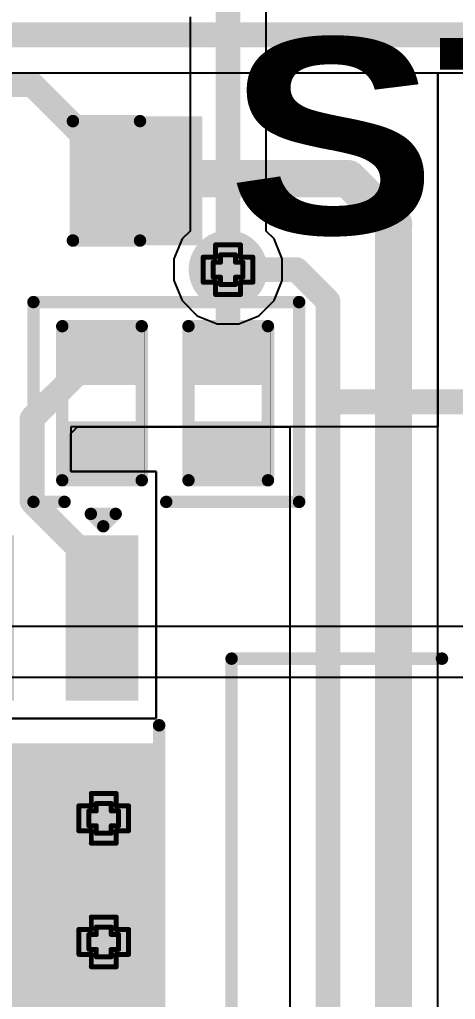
# Model space of a CAD drawing. Header units: inches. Extents: x -5 to 5258, y -4 to 5281.
# Drawn here: x 31.65 to 36.11, y 22.65 to 32.67 of the extents above; entities that cross this region are included whole.
import ezdxf

# ---------------------------------------------------------------- set-up
doc = ezdxf.new("R2010")
doc.units = ezdxf.units.IN
for name, color, linetype in [('Bottom Layer', 5, 'Continuous'), ('Bottom Solder', 6, 'Continuous'), ('Drill Drawing', 1, 'Continuous'), ('Top Layer', 1, 'Continuous'), ('Top Overlay', 2, 'Continuous'), ('Top Paste', 8, 'Continuous'), ('Top Solder', 216, 'Continuous'), ('Via Holes', 16, 'Continuous')]:
    doc.layers.add(name, color=color, linetype=linetype)
doc.styles.add('Arial Black_Bold', font='', dxfattribs={"height": 0.2})
doc.styles.get('Arial Black_Bold').set_extended_font_data('Arial Black', bold=True)

# ---------------------------------------------------------------- blocks, each defined once
blk = doc.blocks.new('8_SO_P____P___7')
at = {"layer": 'Top Layer'}
for points in [[(-3.475, 2.205), (-1.925, 2.205), (-1.925, 1.605), (-3.475, 1.605)], [(1.925, 2.205), (3.475, 2.205), (3.475, 1.605), (1.925, 1.605)], [(-1.144, 1.144), (1.144, 1.144), (1.144, -1.144), (-1.144, -1.144)], [(-3.475, 0.935), (-1.925, 0.935), (-1.925, 0.335), (-3.475, 0.335)], [(1.925, 0.935), (3.475, 0.935), (3.475, 0.335), (1.925, 0.335)], [(-3.475, -0.335), (-1.925, -0.335), (-1.925, -0.935), (-3.475, -0.935)], [(1.925, -0.335), (3.475, -0.335), (3.475, -0.935), (1.925, -0.935)], [(-3.475, -1.605), (-1.925, -1.605), (-1.925, -2.205), (-3.475, -2.205)], [(1.925, -1.605), (3.475, -1.605), (3.475, -2.205), (1.925, -2.205)]]:
    blk.add_hatch(color=1, dxfattribs=at).paths.add_polyline_path(points)
at = {"layer": 'Top Paste'}
for points in [[(-3.475, 2.205), (-1.925, 2.205), (-1.925, 1.605), (-3.475, 1.605)], [(1.925, 2.205), (3.475, 2.205), (3.475, 1.605), (1.925, 1.605)], [(-1.144, 1.144), (1.144, 1.144), (1.144, -1.144), (-1.144, -1.144)], [(-3.475, 0.935), (-1.925, 0.935), (-1.925, 0.335), (-3.475, 0.335)], [(1.925, 0.935), (3.475, 0.935), (3.475, 0.335), (1.925, 0.335)], [(-3.475, -0.335), (-1.925, -0.335), (-1.925, -0.935), (-3.475, -0.935)], [(1.925, -0.335), (3.475, -0.335), (3.475, -0.935), (1.925, -0.935)], [(-3.475, -1.605), (-1.925, -1.605), (-1.925, -2.205), (-3.475, -2.205)], [(1.925, -1.605), (3.475, -1.605), (3.475, -2.205), (1.925, -2.205)]]:
    blk.add_hatch(color=8, dxfattribs=at).paths.add_polyline_path(points)
at = {"layer": 'Top Solder'}
for points in [[(-3.545, 2.275), (-1.855, 2.275), (-1.855, 1.535), (-3.545, 1.535)], [(1.855, 2.275), (3.545, 2.275), (3.545, 1.535), (1.855, 1.535)], [(-1.214, 1.214), (1.214, 1.214), (1.214, -1.214), (-1.214, -1.214)], [(-3.545, 1.005), (-1.855, 1.005), (-1.855, 0.265), (-3.545, 0.265)], [(1.855, 1.005), (3.545, 1.005), (3.545, 0.265), (1.855, 0.265)], [(-3.545, -0.265), (-1.855, -0.265), (-1.855, -1.005), (-3.545, -1.005)], [(1.855, -0.265), (3.545, -0.265), (3.545, -1.005), (1.855, -1.005)], [(-3.545, -1.535), (-1.855, -1.535), (-1.855, -2.275), (-3.545, -2.275)], [(1.855, -1.535), (3.545, -1.535), (3.545, -2.275), (1.855, -2.275)]]:
    blk.add_hatch(color=216, dxfattribs=at).paths.add_polyline_path(points)
at = {"layer": 'Top Overlay', "const_width": 0.127}
for points in [[(1.902, 2.489), (-1.603, 2.489)], [(-3.636, 1.918), (-3.763, 2.045)], [(-3.763, 1.791), (-3.763, 2.045)], [(-3.763, 1.791), (-3.636, 1.918)], [(1.902, -2.489), (-1.603, -2.489)]]:
    blk.add_lwpolyline(points, dxfattribs=at)
at = {"layer": 'Top Overlay', "const_width": 0.0635}
for points in [[(-1.635, 2.489, 1), (-1.571, 2.489, 1)], [(1.87, 2.489, 1), (1.934, 2.489, 1)], [(-3.795, 2.045, 1), (-3.732, 2.045, 1)], [(-3.795, 2.045, 1), (-3.732, 2.045, 1)], [(-3.668, 1.918, 1), (-3.605, 1.918, 1)], [(-3.668, 1.918, 1), (-3.605, 1.918, 1)], [(-3.795, 1.791, 1), (-3.732, 1.791, 1)], [(-3.795, 1.791, 1), (-3.732, 1.791, 1)], [(-1.635, -2.489, 1), (-1.571, -2.489, 1)], [(1.87, -2.489, 1), (1.934, -2.489, 1)]]:
    blk.add_lwpolyline(points, format="xyb", close=True, dxfattribs=at)
blk = doc.blocks.new('R___0402_33')
at = {"layer": 'Top Layer'}
for points in [[(-0.699, -0.318), (-0.699, 0.318), (-0.241, 0.318), (-0.241, -0.318)], [(0.241, -0.318), (0.241, 0.318), (0.699, 0.318), (0.699, -0.318)]]:
    blk.add_hatch(color=1, dxfattribs=at).paths.add_polyline_path(points)
at = {"layer": 'Top Paste'}
for points in [[(-0.699, -0.318), (-0.699, 0.318), (-0.241, 0.318), (-0.241, -0.318)], [(0.241, -0.318), (0.241, 0.318), (0.699, 0.318), (0.699, -0.318)]]:
    blk.add_hatch(color=8, dxfattribs=at).paths.add_polyline_path(points)
at = {"layer": 'Top Solder'}
for points in [[(-0.754, -0.373), (-0.754, 0.373), (-0.186, 0.373), (-0.186, -0.373)], [(0.186, -0.373), (0.186, 0.373), (0.754, 0.373), (0.754, -0.373)]]:
    blk.add_hatch(color=216, dxfattribs=at).paths.add_polyline_path(points)
at = {"layer": 'Top Overlay'}
for points, const_width in [([(-0.787, 0.406), (0.787, 0.406)], 0.127), ([(-0.787, 0.406), (-0.787, -0.406)], 0.127), ([(0.787, 0.406), (0.787, -0.406)], 0.127), ([(-0.787, -0.406), (0.787, -0.406)], 0.127), ([(-0.813, -0.432), (0.813, -0.432)], 0.00323)]:
    blk.add_lwpolyline(points, dxfattribs=dict(at, const_width=const_width))
for points, const_width in [([(-0.819, 0.406, 1), (-0.756, 0.406, 1)], 0.0635), ([(-0.819, 0.406, 1), (-0.756, 0.406, 1)], 0.0635), ([(0.756, 0.406, 1), (0.819, 0.406, 1)], 0.0635), ([(0.756, 0.406, 1), (0.819, 0.406, 1)], 0.0635), ([(-0.819, -0.406, 1), (-0.756, -0.406, 1)], 0.0635), ([(-0.819, -0.406, 1), (-0.756, -0.406, 1)], 0.0635), ([(0.756, -0.406, 1), (0.819, -0.406, 1)], 0.0635), ([(0.756, -0.406, 1), (0.819, -0.406, 1)], 0.0635), ([(-0.814, -0.432, 1), (-0.812, -0.432, 1)], 0.00161), ([(0.812, -0.432, 1), (0.814, -0.432, 1)], 0.00161)]:
    blk.add_lwpolyline(points, format="xyb", close=True, dxfattribs=dict(at, const_width=const_width))
blk = doc.blocks.new('R___0402_34')
at = {"layer": 'Top Layer'}
for points in [[(-0.699, -0.318), (-0.699, 0.318), (-0.241, 0.318), (-0.241, -0.318)], [(0.241, -0.318), (0.241, 0.318), (0.699, 0.318), (0.699, -0.318)]]:
    blk.add_hatch(color=1, dxfattribs=at).paths.add_polyline_path(points)
at = {"layer": 'Top Paste'}
for points in [[(-0.699, -0.318), (-0.699, 0.318), (-0.241, 0.318), (-0.241, -0.318)], [(0.241, -0.318), (0.241, 0.318), (0.699, 0.318), (0.699, -0.318)]]:
    blk.add_hatch(color=8, dxfattribs=at).paths.add_polyline_path(points)
at = {"layer": 'Top Solder'}
for points in [[(-0.754, -0.373), (-0.754, 0.373), (-0.186, 0.373), (-0.186, -0.373)], [(0.186, -0.373), (0.186, 0.373), (0.754, 0.373), (0.754, -0.373)]]:
    blk.add_hatch(color=216, dxfattribs=at).paths.add_polyline_path(points)
at = {"layer": 'Top Overlay'}
for points, const_width in [([(-0.787, 0.406), (0.787, 0.406)], 0.127), ([(-0.787, 0.406), (-0.787, -0.406)], 0.127), ([(0.787, 0.406), (0.787, -0.406)], 0.127), ([(-0.787, -0.406), (0.787, -0.406)], 0.127), ([(-0.813, -0.432), (0.813, -0.432)], 0.00323)]:
    blk.add_lwpolyline(points, dxfattribs=dict(at, const_width=const_width))
for points, const_width in [([(-0.819, 0.406, 1), (-0.756, 0.406, 1)], 0.0635), ([(-0.819, 0.406, 1), (-0.756, 0.406, 1)], 0.0635), ([(0.756, 0.406, 1), (0.819, 0.406, 1)], 0.0635), ([(0.756, 0.406, 1), (0.819, 0.406, 1)], 0.0635), ([(-0.819, -0.406, 1), (-0.756, -0.406, 1)], 0.0635), ([(-0.819, -0.406, 1), (-0.756, -0.406, 1)], 0.0635), ([(0.756, -0.406, 1), (0.819, -0.406, 1)], 0.0635), ([(0.756, -0.406, 1), (0.819, -0.406, 1)], 0.0635), ([(-0.814, -0.432, 1), (-0.812, -0.432, 1)], 0.00161), ([(0.812, -0.432, 1), (0.814, -0.432, 1)], 0.00161)]:
    blk.add_lwpolyline(points, format="xyb", close=True, dxfattribs=dict(at, const_width=const_width))
blk = doc.blocks.new('LED_0603_94')
at = {"layer": 'Top Layer'}
for points in [[(-1, 0.5), (-0.5, 0.5), (-0.5, -0.5), (-1, -0.5)], [(0.5, 0.5), (1, 0.5), (1, -0.5), (0.5, -0.5)]]:
    blk.add_hatch(color=1, dxfattribs=at).paths.add_polyline_path(points)
at = {"layer": 'Top Overlay'}
blk.add_hatch(color=2, dxfattribs=at).paths.add_polyline_path([(1.118, -0.66), (1.753, -0.66), (1.753, 0.66), (1.118, 0.66)])
at = {"layer": 'Top Paste'}
for points in [[(-1, 0.5), (-0.5, 0.5), (-0.5, -0.5), (-1, -0.5)], [(0.5, 0.5), (1, 0.5), (1, -0.5), (0.5, -0.5)]]:
    blk.add_hatch(color=8, dxfattribs=at).paths.add_polyline_path(points)
at = {"layer": 'Top Solder'}
for points in [[(-1.102, 0.602), (-0.398, 0.602), (-0.398, -0.602), (-1.102, -0.602)], [(0.398, 0.602), (1.102, 0.602), (1.102, -0.602), (0.398, -0.602)]]:
    blk.add_hatch(color=216, dxfattribs=at).paths.add_polyline_path(points)
at = {"layer": 'Top Overlay', "const_width": 0.127}
for points in [[(-1.118, 0.61), (-0.432, 0.61)], [(-1.118, -0.61), (-1.118, 0.61)], [(0.432, 0.61), (1.118, 0.61)], [(1.118, -0.61), (1.118, 0.61)], [(-1.118, -0.61), (-0.432, -0.61)], [(0.432, -0.61), (1.118, -0.61)]]:
    blk.add_lwpolyline(points, dxfattribs=at)
at = {"layer": 'Top Overlay', "const_width": 0.0635}
for points in [[(-1.149, 0.61, 1), (-1.086, 0.61, 1)], [(-1.149, 0.61, 1), (-1.086, 0.61, 1)], [(-0.464, 0.61, 1), (-0.4, 0.61, 1)], [(0.4, 0.61, 1), (0.464, 0.61, 1)], [(1.086, 0.61, 1), (1.149, 0.61, 1)], [(1.086, 0.61, 1), (1.149, 0.61, 1)], [(-1.149, -0.61, 1), (-1.086, -0.61, 1)], [(-1.149, -0.61, 1), (-1.086, -0.61, 1)], [(-0.464, -0.61, 1), (-0.4, -0.61, 1)], [(0.4, -0.61, 1), (0.464, -0.61, 1)], [(1.086, -0.61, 1), (1.149, -0.61, 1)], [(1.086, -0.61, 1), (1.149, -0.61, 1)]]:
    blk.add_lwpolyline(points, format="xyb", close=True, dxfattribs=at)
blk = doc.blocks.new('50SVPF10M_141')
at = {"layer": 'Top Layer'}
for points in [[(-4.55, 0.8), (-1.05, 0.8), (-1.05, -0.8), (-4.55, -0.8)], [(1.05, 0.8), (4.55, 0.8), (4.55, -0.8), (1.05, -0.8)]]:
    blk.add_hatch(color=1, dxfattribs=at).paths.add_polyline_path(points)
at = {"layer": 'Top Paste'}
for points in [[(-4.55, 0.8), (-1.05, 0.8), (-1.05, -0.8), (-4.55, -0.8)], [(1.05, 0.8), (4.55, 0.8), (4.55, -0.8), (1.05, -0.8)]]:
    blk.add_hatch(color=8, dxfattribs=at).paths.add_polyline_path(points)
at = {"layer": 'Top Solder'}
for points in [[(-4.652, 0.902), (-0.948, 0.902), (-0.948, -0.902), (-4.652, -0.902)], [(0.948, 0.902), (4.652, 0.902), (4.652, -0.902), (0.948, -0.902)]]:
    blk.add_hatch(color=216, dxfattribs=at).paths.add_polyline_path(points)
at = {"layer": 'Top Overlay', "const_width": 0.127}
for points in [[(-1.95, 3.3), (-3.3, 1.95)], [(-1.95, 3.3), (3.3, 3.3)], [(3.3, 3.3), (3.3, 1.15)], [(-3.3, 1.95), (-3.3, 1.15)], [(-3.779, 1.567), (-3.779, 1.033)], [(-4.007, 1.287), (-3.55, 1.287)], [(-3.3, -1.15), (-3.3, -1.95)], [(3.3, -1.15), (3.3, -3.3)], [(-3.3, -1.95), (-1.95, -3.3)], [(-1.95, -3.3), (3.3, -3.3)]]:
    blk.add_lwpolyline(points, dxfattribs=at)
at = {"layer": 'Top Overlay', "const_width": 0.0635}
for points in [[(-1.982, 3.3, 1), (-1.918, 3.3, 1)], [(-1.982, 3.3, 1), (-1.918, 3.3, 1)], [(3.268, 3.3, 1), (3.332, 3.3, 1)], [(3.268, 3.3, 1), (3.332, 3.3, 1)], [(-3.332, 1.95, 1), (-3.268, 1.95, 1)], [(-3.332, 1.95, 1), (-3.268, 1.95, 1)], [(-3.81, 1.567, 1), (-3.747, 1.567, 1)], [(-4.039, 1.287, 1), (-3.975, 1.287, 1)], [(-3.582, 1.287, 1), (-3.518, 1.287, 1)], [(-3.332, 1.15, 1), (-3.268, 1.15, 1)], [(3.268, 1.15, 1), (3.332, 1.15, 1)], [(-3.81, 1.033, 1), (-3.747, 1.033, 1)], [(-3.332, -1.15, 1), (-3.268, -1.15, 1)], [(3.268, -1.15, 1), (3.332, -1.15, 1)], [(-3.332, -1.95, 1), (-3.268, -1.95, 1)], [(-3.332, -1.95, 1), (-3.268, -1.95, 1)], [(-1.982, -3.3, 1), (-1.918, -3.3, 1)], [(-1.982, -3.3, 1), (-1.918, -3.3, 1)], [(3.268, -3.3, 1), (3.332, -3.3, 1)], [(3.268, -3.3, 1), (3.332, -3.3, 1)]]:
    blk.add_lwpolyline(points, format="xyb", close=True, dxfattribs=at)

msp = doc.modelspace()

# ---------------------------------------------------------------- hatches: boundary and pattern name
at = {"layer": 'Bottom Layer'}
h = msp.add_hatch(color=5, dxfattribs=at)
edge = h.paths.add_edge_path()
edge.add_arc((33.782, 30.111), 0.3, 0, 360)
h = msp.add_hatch(color=5, dxfattribs=at)
edge = h.paths.add_edge_path()
edge.add_arc((32.512, 24.504), 0.3, 0, 360)
h = msp.add_hatch(color=5, dxfattribs=at)
edge = h.paths.add_edge_path()
edge.add_arc((32.512, 23.241), 0.3, 0, 360)
at = {"layer": 'Bottom Solder'}
h = msp.add_hatch(color=6, dxfattribs=at)
edge = h.paths.add_edge_path()
edge.add_arc((33.782, 30.111), 0.402, 0, 360)
h = msp.add_hatch(color=6, dxfattribs=at)
edge = h.paths.add_edge_path()
edge.add_arc((32.512, 24.504), 0.402, 0, 360)
h = msp.add_hatch(color=6, dxfattribs=at)
edge = h.paths.add_edge_path()
edge.add_arc((32.512, 23.241), 0.402, 0, 360)
at = {"layer": 'Top Layer'}
h = msp.add_hatch(color=1, dxfattribs=at)
edge = h.paths.add_edge_path()
edge.add_arc((33.782, 30.111), 0.3, 0, 360)
msp.add_hatch(color=1, dxfattribs=at).paths.add_polyline_path([(28.099, 22.436), (33.078, 22.436), (33.078, 25.269), (28.099, 25.269)])
h = msp.add_hatch(color=1, dxfattribs=at)
edge = h.paths.add_edge_path()
edge.add_arc((32.512, 24.504), 0.3, 0, 360)
h = msp.add_hatch(color=1, dxfattribs=at)
edge = h.paths.add_edge_path()
edge.add_arc((32.512, 23.241), 0.3, 0, 360)
at = {"layer": 'Top Solder'}
h = msp.add_hatch(color=216, dxfattribs=at)
edge = h.paths.add_edge_path()
edge.add_arc((33.782, 30.111), 0.402, 0, 360)
h = msp.add_hatch(color=216, dxfattribs=at)
edge = h.paths.add_edge_path()
edge.add_arc((32.512, 24.504), 0.402, 0, 360)
h = msp.add_hatch(color=216, dxfattribs=at)
edge = h.paths.add_edge_path()
edge.add_arc((32.512, 23.241), 0.402, 0, 360)
at = {"layer": 'Via Holes'}
h = msp.add_hatch(color=7, dxfattribs=at)
edge = h.paths.add_edge_path()
edge.add_arc((33.782, 30.111), 0.15, 0, 360)
h = msp.add_hatch(color=7, dxfattribs=at)
edge = h.paths.add_edge_path()
edge.add_arc((32.512, 24.504), 0.15, 0, 360)
h = msp.add_hatch(color=7, dxfattribs=at)
edge = h.paths.add_edge_path()
edge.add_arc((32.512, 23.241), 0.15, 0, 360)

# ---------------------------------------------------------------- linework, layer by layer
at = {"layer": 'Bottom Layer'}
for p, q in [((34.17, 30.506), (34.17, 32.857)), ((33.394, 32.696), (33.394, 30.506)), ((33.394, 30.506), (33.312, 30.425)), ((34.252, 30.425), (34.17, 30.506)), ((33.312, 30.425), (33.228, 30.221)), ((34.336, 30.221), (34.252, 30.425)), ((33.228, 30.221), (33.228, 30.001)), ((34.336, 30.001), (34.336, 30.221)), ((33.228, 30.001), (33.312, 29.797)), ((34.252, 29.797), (34.336, 30.001)), ((33.312, 29.797), (33.468, 29.641)), ((34.096, 29.641), (34.252, 29.797)), ((33.468, 29.641), (33.672, 29.557)), ((33.892, 29.557), (34.096, 29.641)), ((33.672, 29.557), (33.892, 29.557)), ((43.67, 26.463), (9.703, 26.463)), ((9.703, 25.945), (43.67, 25.945))]:
    msp.add_line(p, q, dxfattribs=at)
at = {"layer": 'Bottom Layer', "const_width": 0.254}
msp.add_lwpolyline([(33.782, 30.111), (33.782, 32.857)], dxfattribs=at)
at = {"layer": 'Bottom Layer', "const_width": 0.127}
msp.add_lwpolyline([(33.718, 30.111, 1), (33.846, 30.111, 1)], format="xyb", close=True, dxfattribs=at)
at = {"layer": 'Drill Drawing', "const_width": 0.0508}
for points in [[(33.655, 30.238), (33.655, 30.365)], [(33.655, 30.365), (33.909, 30.365)], [(33.909, 30.238), (33.909, 30.365)], [(33.528, 29.984), (33.528, 30.238)], [(33.528, 30.238), (33.655, 30.238)], [(33.706, 30.187), (33.706, 30.263)], [(33.706, 30.263), (33.858, 30.263)], [(33.858, 30.187), (33.858, 30.263)], [(33.909, 30.238), (34.036, 30.238)], [(34.036, 29.984), (34.036, 30.238)], [(33.63, 30.035), (33.63, 30.187)], [(33.63, 30.187), (33.706, 30.187)], [(33.858, 30.187), (33.934, 30.187)], [(33.934, 30.035), (33.934, 30.187)], [(33.63, 30.035), (33.706, 30.035)], [(33.706, 29.959), (33.706, 30.035)], [(33.858, 30.035), (33.934, 30.035)], [(33.858, 29.959), (33.858, 30.035)], [(33.528, 29.984), (33.655, 29.984)], [(33.655, 29.857), (33.655, 29.984)], [(33.706, 29.959), (33.858, 29.959)], [(33.909, 29.984), (34.036, 29.984)], [(33.909, 29.857), (33.909, 29.984)], [(33.655, 29.857), (33.909, 29.857)], [(32.385, 24.631), (32.385, 24.758)], [(32.385, 24.758), (32.639, 24.758)], [(32.639, 24.631), (32.639, 24.758)], [(32.258, 24.377), (32.258, 24.631)], [(32.258, 24.631), (32.385, 24.631)], [(32.436, 24.58), (32.436, 24.656)], [(32.436, 24.656), (32.588, 24.656)], [(32.588, 24.58), (32.588, 24.656)], [(32.639, 24.631), (32.766, 24.631)], [(32.766, 24.377), (32.766, 24.631)], [(32.36, 24.428), (32.36, 24.58)], [(32.36, 24.58), (32.436, 24.58)], [(32.588, 24.58), (32.664, 24.58)], [(32.664, 24.428), (32.664, 24.58)], [(32.36, 24.428), (32.436, 24.428)], [(32.436, 24.351), (32.436, 24.428)], [(32.588, 24.428), (32.664, 24.428)], [(32.588, 24.351), (32.588, 24.428)], [(32.258, 24.377), (32.385, 24.377)], [(32.385, 24.25), (32.385, 24.377)], [(32.436, 24.351), (32.588, 24.351)], [(32.639, 24.377), (32.766, 24.377)], [(32.639, 24.25), (32.639, 24.377)], [(32.385, 24.25), (32.639, 24.25)], [(32.385, 23.368), (32.385, 23.495)], [(32.385, 23.495), (32.639, 23.495)], [(32.639, 23.368), (32.639, 23.495)], [(32.258, 23.114), (32.258, 23.368)], [(32.258, 23.368), (32.385, 23.368)], [(32.36, 23.165), (32.36, 23.317)], [(32.36, 23.317), (32.436, 23.317)], [(32.436, 23.317), (32.436, 23.393)], [(32.436, 23.393), (32.588, 23.393)], [(32.588, 23.317), (32.588, 23.393)], [(32.588, 23.317), (32.664, 23.317)], [(32.639, 23.368), (32.766, 23.368)], [(32.664, 23.165), (32.664, 23.317)], [(32.766, 23.114), (32.766, 23.368)], [(32.258, 23.114), (32.385, 23.114)], [(32.36, 23.165), (32.436, 23.165)], [(32.385, 22.987), (32.385, 23.114)], [(32.436, 23.089), (32.436, 23.165)], [(32.588, 23.165), (32.664, 23.165)], [(32.588, 23.089), (32.588, 23.165)], [(32.639, 23.114), (32.766, 23.114)], [(32.639, 22.987), (32.639, 23.114)], [(32.436, 23.089), (32.588, 23.089)], [(32.385, 22.987), (32.639, 22.987)]]:
    msp.add_lwpolyline(points, dxfattribs=at)
at = {"layer": 'Drill Drawing', "const_width": 0.0254}
for points in [[(33.642, 30.365, 1), (33.668, 30.365, 1)], [(33.642, 30.365, 1), (33.668, 30.365, 1)], [(33.896, 30.365, 1), (33.922, 30.365, 1)], [(33.896, 30.365, 1), (33.922, 30.365, 1)], [(33.515, 30.238, 1), (33.541, 30.238, 1)], [(33.515, 30.238, 1), (33.541, 30.238, 1)], [(33.642, 30.238, 1), (33.668, 30.238, 1)], [(33.642, 30.238, 1), (33.668, 30.238, 1)], [(33.693, 30.263, 1), (33.718, 30.263, 1)], [(33.693, 30.263, 1), (33.718, 30.263, 1)], [(33.846, 30.263, 1), (33.871, 30.263, 1)], [(33.846, 30.263, 1), (33.871, 30.263, 1)], [(33.896, 30.238, 1), (33.922, 30.238, 1)], [(33.896, 30.238, 1), (33.922, 30.238, 1)], [(34.023, 30.238, 1), (34.049, 30.238, 1)], [(34.023, 30.238, 1), (34.049, 30.238, 1)], [(33.617, 30.187, 1), (33.642, 30.187, 1)], [(33.617, 30.187, 1), (33.642, 30.187, 1)], [(33.693, 30.187, 1), (33.718, 30.187, 1)], [(33.693, 30.187, 1), (33.718, 30.187, 1)], [(33.846, 30.187, 1), (33.871, 30.187, 1)], [(33.846, 30.187, 1), (33.871, 30.187, 1)], [(33.922, 30.187, 1), (33.947, 30.187, 1)], [(33.922, 30.187, 1), (33.947, 30.187, 1)], [(33.617, 30.035, 1), (33.642, 30.035, 1)], [(33.617, 30.035, 1), (33.642, 30.035, 1)], [(33.693, 30.035, 1), (33.718, 30.035, 1)], [(33.693, 30.035, 1), (33.718, 30.035, 1)], [(33.846, 30.035, 1), (33.871, 30.035, 1)], [(33.846, 30.035, 1), (33.871, 30.035, 1)], [(33.922, 30.035, 1), (33.947, 30.035, 1)], [(33.922, 30.035, 1), (33.947, 30.035, 1)], [(33.515, 29.984, 1), (33.541, 29.984, 1)], [(33.515, 29.984, 1), (33.541, 29.984, 1)], [(33.642, 29.984, 1), (33.668, 29.984, 1)], [(33.642, 29.984, 1), (33.668, 29.984, 1)], [(33.693, 29.959, 1), (33.718, 29.959, 1)], [(33.693, 29.959, 1), (33.718, 29.959, 1)], [(33.846, 29.959, 1), (33.871, 29.959, 1)], [(33.846, 29.959, 1), (33.871, 29.959, 1)], [(33.896, 29.984, 1), (33.922, 29.984, 1)], [(33.896, 29.984, 1), (33.922, 29.984, 1)], [(34.023, 29.984, 1), (34.049, 29.984, 1)], [(34.023, 29.984, 1), (34.049, 29.984, 1)], [(33.642, 29.857, 1), (33.668, 29.857, 1)], [(33.642, 29.857, 1), (33.668, 29.857, 1)], [(33.896, 29.857, 1), (33.922, 29.857, 1)], [(33.896, 29.857, 1), (33.922, 29.857, 1)], [(32.372, 24.758, 1), (32.398, 24.758, 1)], [(32.372, 24.758, 1), (32.398, 24.758, 1)], [(32.626, 24.758, 1), (32.652, 24.758, 1)], [(32.626, 24.758, 1), (32.652, 24.758, 1)], [(32.245, 24.631, 1), (32.271, 24.631, 1)], [(32.245, 24.631, 1), (32.271, 24.631, 1)], [(32.372, 24.631, 1), (32.398, 24.631, 1)], [(32.372, 24.631, 1), (32.398, 24.631, 1)], [(32.423, 24.656, 1), (32.449, 24.656, 1)], [(32.423, 24.656, 1), (32.449, 24.656, 1)], [(32.575, 24.656, 1), (32.601, 24.656, 1)], [(32.575, 24.656, 1), (32.601, 24.656, 1)], [(32.626, 24.631, 1), (32.652, 24.631, 1)], [(32.626, 24.631, 1), (32.652, 24.631, 1)], [(32.753, 24.631, 1), (32.779, 24.631, 1)], [(32.753, 24.631, 1), (32.779, 24.631, 1)], [(32.347, 24.58, 1), (32.372, 24.58, 1)], [(32.347, 24.58, 1), (32.372, 24.58, 1)], [(32.423, 24.58, 1), (32.449, 24.58, 1)], [(32.423, 24.58, 1), (32.449, 24.58, 1)], [(32.575, 24.58, 1), (32.601, 24.58, 1)], [(32.575, 24.58, 1), (32.601, 24.58, 1)], [(32.652, 24.58, 1), (32.677, 24.58, 1)], [(32.652, 24.58, 1), (32.677, 24.58, 1)], [(32.347, 24.428, 1), (32.372, 24.428, 1)], [(32.347, 24.428, 1), (32.372, 24.428, 1)], [(32.423, 24.428, 1), (32.449, 24.428, 1)], [(32.423, 24.428, 1), (32.449, 24.428, 1)], [(32.575, 24.428, 1), (32.601, 24.428, 1)], [(32.575, 24.428, 1), (32.601, 24.428, 1)], [(32.652, 24.428, 1), (32.677, 24.428, 1)], [(32.652, 24.428, 1), (32.677, 24.428, 1)], [(32.245, 24.377, 1), (32.271, 24.377, 1)], [(32.245, 24.377, 1), (32.271, 24.377, 1)], [(32.372, 24.377, 1), (32.398, 24.377, 1)], [(32.372, 24.377, 1), (32.398, 24.377, 1)], [(32.423, 24.351, 1), (32.449, 24.351, 1)], [(32.423, 24.351, 1), (32.449, 24.351, 1)], [(32.575, 24.351, 1), (32.601, 24.351, 1)], [(32.575, 24.351, 1), (32.601, 24.351, 1)], [(32.626, 24.377, 1), (32.652, 24.377, 1)], [(32.626, 24.377, 1), (32.652, 24.377, 1)], [(32.753, 24.377, 1), (32.779, 24.377, 1)], [(32.753, 24.377, 1), (32.779, 24.377, 1)], [(32.372, 24.25, 1), (32.398, 24.25, 1)], [(32.372, 24.25, 1), (32.398, 24.25, 1)], [(32.626, 24.25, 1), (32.652, 24.25, 1)], [(32.626, 24.25, 1), (32.652, 24.25, 1)], [(32.372, 23.495, 1), (32.398, 23.495, 1)], [(32.372, 23.495, 1), (32.398, 23.495, 1)], [(32.626, 23.495, 1), (32.652, 23.495, 1)], [(32.626, 23.495, 1), (32.652, 23.495, 1)], [(32.245, 23.368, 1), (32.271, 23.368, 1)], [(32.245, 23.368, 1), (32.271, 23.368, 1)], [(32.347, 23.317, 1), (32.372, 23.317, 1)], [(32.347, 23.317, 1), (32.372, 23.317, 1)], [(32.372, 23.368, 1), (32.398, 23.368, 1)], [(32.372, 23.368, 1), (32.398, 23.368, 1)], [(32.423, 23.393, 1), (32.449, 23.393, 1)], [(32.423, 23.393, 1), (32.449, 23.393, 1)], [(32.423, 23.317, 1), (32.449, 23.317, 1)], [(32.423, 23.317, 1), (32.449, 23.317, 1)], [(32.575, 23.393, 1), (32.601, 23.393, 1)], [(32.575, 23.393, 1), (32.601, 23.393, 1)], [(32.575, 23.317, 1), (32.601, 23.317, 1)], [(32.575, 23.317, 1), (32.601, 23.317, 1)], [(32.626, 23.368, 1), (32.652, 23.368, 1)], [(32.626, 23.368, 1), (32.652, 23.368, 1)], [(32.652, 23.317, 1), (32.677, 23.317, 1)], [(32.652, 23.317, 1), (32.677, 23.317, 1)], [(32.753, 23.368, 1), (32.779, 23.368, 1)], [(32.753, 23.368, 1), (32.779, 23.368, 1)], [(32.245, 23.114, 1), (32.271, 23.114, 1)], [(32.245, 23.114, 1), (32.271, 23.114, 1)], [(32.347, 23.165, 1), (32.372, 23.165, 1)], [(32.347, 23.165, 1), (32.372, 23.165, 1)], [(32.372, 23.114, 1), (32.398, 23.114, 1)], [(32.372, 23.114, 1), (32.398, 23.114, 1)], [(32.423, 23.165, 1), (32.449, 23.165, 1)], [(32.423, 23.165, 1), (32.449, 23.165, 1)], [(32.575, 23.165, 1), (32.601, 23.165, 1)], [(32.575, 23.165, 1), (32.601, 23.165, 1)], [(32.626, 23.114, 1), (32.652, 23.114, 1)], [(32.626, 23.114, 1), (32.652, 23.114, 1)], [(32.652, 23.165, 1), (32.677, 23.165, 1)], [(32.652, 23.165, 1), (32.677, 23.165, 1)], [(32.753, 23.114, 1), (32.779, 23.114, 1)], [(32.753, 23.114, 1), (32.779, 23.114, 1)], [(32.423, 23.089, 1), (32.449, 23.089, 1)], [(32.423, 23.089, 1), (32.449, 23.089, 1)], [(32.575, 23.089, 1), (32.601, 23.089, 1)], [(32.575, 23.089, 1), (32.601, 23.089, 1)], [(32.372, 22.987, 1), (32.398, 22.987, 1)], [(32.372, 22.987, 1), (32.398, 22.987, 1)], [(32.626, 22.987, 1), (32.652, 22.987, 1)], [(32.626, 22.987, 1), (32.652, 22.987, 1)]]:
    msp.add_lwpolyline(points, format="xyb", close=True, dxfattribs=at)
at = {"layer": 'Top Layer'}
for p, q in [((29.191, 32.124), (35.927, 32.124)), ((35.927, 32.124), (35.927, 28.504)), ((35.927, 28.504), (35.927, 32.124)), ((35.927, 32.124), (48.797, 32.124)), ((32.176, 28.504), (32.176, 28.047)), ((35.927, 28.504), (32.176, 28.504)), ((32.176, 28.437), (32.243, 28.504)), ((32.243, 28.504), (34.415, 28.504)), ((34.415, 28.504), (34.415, 22.445)), ((35.927, 22.445), (35.927, 28.504)), ((35.927, 28.504), (35.927, 28.504)), ((32.176, 28.047), (32.176, 28.437)), ((32.176, 28.047), (33.048, 28.047)), ((33.048, 28.047), (32.176, 28.047)), ((33.048, 28.047), (33.048, 25.523)), ((33.048, 25.523), (33.048, 28.047)), ((33.048, 25.523), (29.191, 25.523)), ((29.191, 25.523), (33.048, 25.523))]:
    msp.add_line(p, q, dxfattribs=at)
for points, const_width in [([(21.303, 32.512), (48.958, 32.512)], 0.254), ([(21.093, 32.004), (31.78, 32.004)], 0.254), ([(31.78, 32.004), (32.515, 31.269)], 0.254), ([(32.515, 31.019), (32.515, 31.269)], 0.254), ([(32.494, 31.041), (35.009, 31.041)], 0.381), ([(35.009, 31.041), (35.473, 30.576)], 0.381), ([(35.473, 20.133), (35.473, 30.576)], 0.381), ([(33.782, 29.231), (33.782, 30.111)], 0.254), ([(33.782, 30.111), (33.782, 30.111)], 0.254), ([(33.782, 30.111), (34.481, 30.111)], 0.254), ([(34.481, 30.111), (34.804, 29.788)], 0.254), ([(34.804, 21.484), (34.804, 29.788)], 0.254), ([(31.78, 28.591), (32.405, 29.215)], 0.254), ([(32.405, 29.215), (32.494, 29.215)], 0.254), ([(31.78, 27.741), (31.78, 28.591)], 0.254), ([(31.78, 27.741), (32.494, 27.027)], 0.254), ([(32.494, 26.552), (32.494, 27.027)], 0.254)]:
    msp.add_lwpolyline(points, dxfattribs=dict(at, const_width=const_width))
for points, const_width in [([(31.717, 32.004, 1), (31.844, 32.004, 1)], 0.127), ([(31.717, 32.004, 1), (31.844, 32.004, 1)], 0.127), ([(32.451, 31.269, 1), (32.578, 31.269, 1)], 0.127), ([(32.451, 31.269, 1), (32.578, 31.269, 1)], 0.127), ([(32.398, 31.041, 1), (32.589, 31.041, 1)], 0.191), ([(32.451, 31.019, 1), (32.578, 31.019, 1)], 0.127), ([(34.913, 31.041, 1), (35.104, 31.041, 1)], 0.191), ([(34.913, 31.041, 1), (35.104, 31.041, 1)], 0.191), ([(35.378, 30.576, 1), (35.569, 30.576, 1)], 0.191), ([(35.378, 30.576, 1), (35.569, 30.576, 1)], 0.191), ([(33.718, 30.111, 1), (33.846, 30.111, 1)], 0.127), ([(33.718, 30.111, 1), (33.846, 30.111, 1)], 0.127), ([(33.718, 30.111, 1), (33.846, 30.111, 1)], 0.127), ([(33.718, 30.111, 1), (33.846, 30.111, 1)], 0.127), ([(34.418, 30.111, 1), (34.545, 30.111, 1)], 0.127), ([(34.418, 30.111, 1), (34.545, 30.111, 1)], 0.127), ([(34.74, 29.788, 1), (34.867, 29.788, 1)], 0.127), ([(34.74, 29.788, 1), (34.867, 29.788, 1)], 0.127), ([(32.341, 29.215, 1), (32.468, 29.215, 1)], 0.127), ([(32.341, 29.215, 1), (32.468, 29.215, 1)], 0.127), ([(32.43, 29.215, 1), (32.557, 29.215, 1)], 0.127), ([(33.718, 29.231, 1), (33.846, 29.231, 1)], 0.127), ([(31.717, 28.591, 1), (31.844, 28.591, 1)], 0.127), ([(31.717, 28.591, 1), (31.844, 28.591, 1)], 0.127), ([(31.717, 27.741, 1), (31.844, 27.741, 1)], 0.127), ([(31.717, 27.741, 1), (31.844, 27.741, 1)], 0.127), ([(32.43, 27.027, 1), (32.557, 27.027, 1)], 0.127), ([(32.43, 27.027, 1), (32.557, 27.027, 1)], 0.127), ([(32.43, 26.552, 1), (32.557, 26.552, 1)], 0.127)]:
    msp.add_lwpolyline(points, format="xyb", close=True, dxfattribs=dict(at, const_width=const_width))
at = {"layer": 'Top Overlay'}
for points, const_width in [([(31.794, 27.738), (31.794, 29.78)], 0.127), ([(31.794, 29.78), (34.508, 29.78)], 0.127), ([(34.508, 27.738), (34.508, 29.78)], 0.127), ([(34.837, 28.761), (38.452, 28.761)], 0.254), ([(31.794, 27.738), (32.111, 27.738)], 0.127), ([(33.151, 27.738), (34.508, 27.738)], 0.127)]:
    msp.add_lwpolyline(points, dxfattribs=dict(at, const_width=const_width))
for points, const_width in [([(31.762, 29.78, 1), (31.825, 29.78, 1)], 0.0635), ([(31.762, 29.78, 1), (31.825, 29.78, 1)], 0.0635), ([(34.476, 29.78, 1), (34.54, 29.78, 1)], 0.0635), ([(34.476, 29.78, 1), (34.54, 29.78, 1)], 0.0635), ([(34.774, 28.761, 1), (34.901, 28.761, 1)], 0.127), ([(31.762, 27.738, 1), (31.825, 27.738, 1)], 0.0635), ([(31.762, 27.738, 1), (31.825, 27.738, 1)], 0.0635), ([(32.079, 27.738, 1), (32.143, 27.738, 1)], 0.0635), ([(33.119, 27.738, 1), (33.182, 27.738, 1)], 0.0635), ([(34.476, 27.738, 1), (34.54, 27.738, 1)], 0.0635), ([(34.476, 27.738, 1), (34.54, 27.738, 1)], 0.0635)]:
    msp.add_lwpolyline(points, format="xyb", close=True, dxfattribs=dict(at, const_width=const_width))

# ---------------------------------------------------------------- block references
msp.add_blockref('LED_0603_94', (31.765, 31.019))
for name, p, rotation in [('R___0402_33', (32.494, 28.746), 90), ('R___0402_34', (33.784, 28.746), 90), ('8_SO_P____P___7', (30.589, 23.852), 270), ('50SVPF10M_141', (37.118, 22.836), 90)]:
    msp.add_blockref(name, p, dxfattribs=dict(rotation=rotation))

# ---------------------------------------------------------------- texts
at = {"layer": 'Top Overlay', "style": 'Arial Black_Bold'}
msp.add_text('STATUS', height=2, rotation=360, dxfattribs=at).set_placement((33.778, 30.477))

doc.saveas('drawing.dxf')
